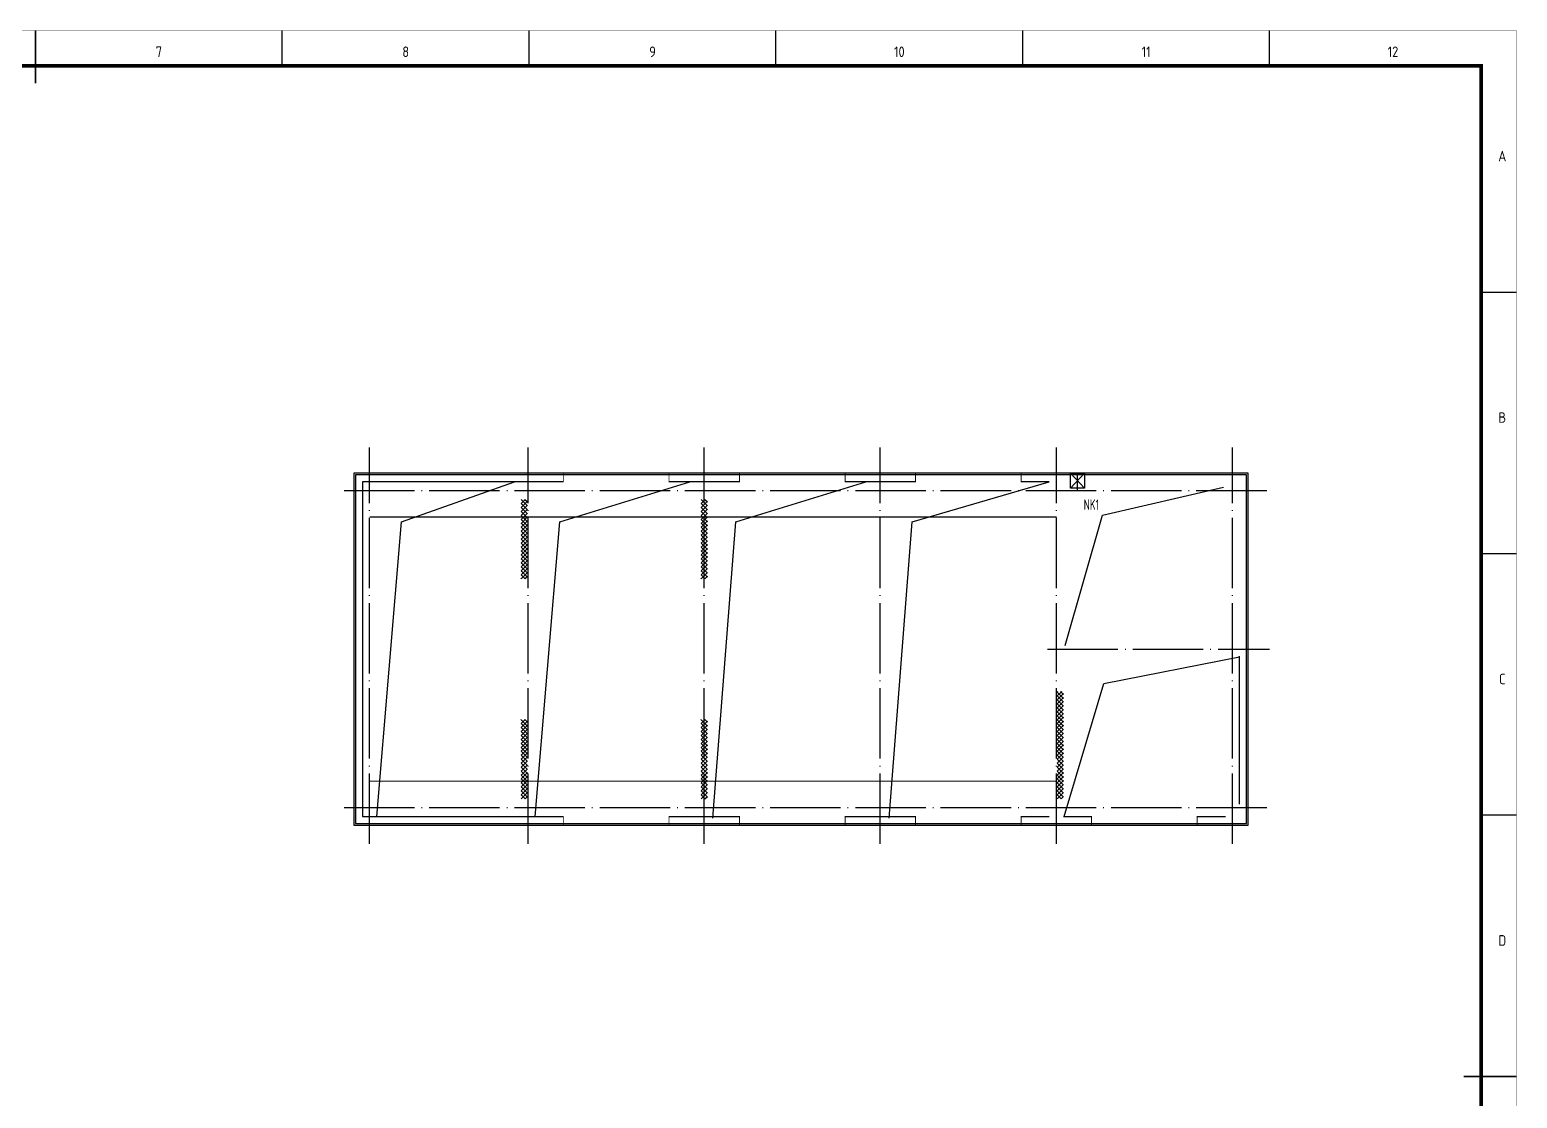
# Model space of a CAD drawing. Extents: x 175045 to 467920, y -30962 to 28493.
# Drawn here: x 333536 to 375775, y -1851 to 28493 of the extents above; entities that cross this region are included whole.
import ezdxf
from ezdxf.enums import TextEntityAlignment as Align

# ---------------------------------------------------------------- set-up
doc = ezdxf.new("R2010")
doc.units = 0
doc.header["$LTSCALE"] = 1000
doc.header["$MEASUREMENT"] = 0
doc.linetypes.add('DASH', pattern=[0.35, 0.25, -0.1])
doc.linetypes.add('DOTE', pattern=[2.42, 2, -0.2, 0.02, -0.2])
for name, color, linetype in [('DOTE', 1, 'DOTE'), ('PUB_TEXT', 7, 'Continuous'), ('WALL', 255, 'Continuous'), ('轻质板', 8, 'Continuous')]:
    doc.layers.add(name, color=color, linetype=linetype)
doc.styles.get("Standard").update_dxf_attribs({"font": 'GBENOR', "bigfont": 'GBCBIG'})
doc.styles.add('TSSD_Rein', font='Tssdeng.shx', dxfattribs={"width": 0.7, "bigfont": 'tssdchn.shx'})

# ---------------------------------------------------------------- blocks, each defined once
blk = doc.blocks.new('GEDI_WK_A1')
at = {"color": 3}
for p, q in [((420.5, 584), (420.5, 594)), ((490.58, 584), (490.58, 594)), ((560.67, 584), (560.67, 594)), ((630.75, 584), (630.75, 594)), ((700.83, 584), (700.83, 594)), ((770.92, 584), (770.92, 594)), ((831, 519.75), (841, 519.75)), ((831, 445.5), (841, 445.5)), ((831, 371.25), (841, 371.25)), ((831, 297), (841, 297))]:
    blk.add_line(p, q, dxfattribs=at)
for points, const_width in [([(0, 0), (841, 0), (841, 594), (0, 594)], 0.1), ([(25, 10), (831, 10), (831, 584), (25, 584)], 1)]:
    blk.add_lwpolyline(points, close=True, dxfattribs=dict(at, const_width=const_width))
at = {"color": 3, "const_width": 0.5}
for points in [[(420.5, 579), (420.5, 594)], [(826, 297), (841, 297)]]:
    blk.add_lwpolyline(points, dxfattribs=at)
at = {"color": 3}
for s, p in [('7', (455.54, 588)), ('8', (525.62, 588)), ('9', (595.71, 588)), ('10', (665.79, 588)), ('11', (735.88, 588)), ('12', (805.96, 588))]:
    blk.add_text(s, height=3, dxfattribs=at).set_placement(p, align=Align.MIDDLE)
for s, p in [('A', (837, 556.88)), ('B', (837, 482.62)), ('C', (837, 408.38)), ('D', (837, 334.12))]:
    blk.add_text(s, height=3, dxfattribs=at).set_placement(p, align=Align.CENTER)

msp = doc.modelspace()

# ---------------------------------------------------------------- hatches: boundary and pattern name
at = {"layer": 'WALL'}
h = msp.add_hatch(dxfattribs=at)
h.set_pattern_fill('ANSI37', color=245, scale=50, style=0)
h.set_pattern_definition([(45, (347487.84, 12904.36), (-56.1266, 56.1266), []), (135, (347487.84, 12904.36), (-56.1266, -56.1266), [])])
h.paths.add_polyline_path([(347667.8, 14654.4), (347487.8, 14654.4), (347487.8, 12904.4), (347667.8, 12904.4)])
h.paths.add_polyline_path([(347667.8, 15154.4), (347487.8, 15154.4), (347487.8, 14654.4), (347667.8, 14654.4)])
h = msp.add_hatch(dxfattribs=at)
h.set_pattern_fill('ANSI37', color=245, scale=50, style=0)
h.set_pattern_definition([(45, (352597.84, 12904.36), (-56.1266, 56.1266), []), (135, (352597.84, 12904.36), (-56.1266, -56.1266), [])])
h.paths.add_polyline_path([(352687.8, 14654.4), (352777.8, 14654.4), (352777.8, 15154.4), (352687.8, 15154.4)])
h.paths.add_polyline_path([(352687.8, 15154.4), (352597.8, 15154.4), (352597.8, 14654.4), (352687.8, 14654.4)])
h.paths.add_polyline_path([(352687.8, 14654.4), (352597.8, 14654.4), (352597.8, 12904.4), (352687.8, 12904.4)])
h.paths.add_polyline_path([(352687.8, 12904.4), (352777.8, 12904.4), (352777.8, 14654.4), (352687.8, 14654.4)])
h = msp.add_hatch(dxfattribs=at)
h.set_pattern_fill('ANSI37', color=245, scale=50, style=0)
h.set_pattern_definition([(45, (362707.84, 6654.36), (-56.1266, 56.1266), []), (135, (362707.84, 6654.36), (-56.1266, -56.1266), [])])
h.paths.add_polyline_path([(362887.8, 9704.4), (362707.8, 9704.4), (362707.8, 6654.4), (362887.8, 6654.4)])
h = msp.add_hatch(dxfattribs=at)
h.set_pattern_fill('ANSI37', color=245, scale=50, style=0)
h.set_pattern_definition([(45, (347487.84, 6654.36), (-56.1266, 56.1266), []), (135, (347487.84, 6654.36), (-56.1266, -56.1266), [])])
h.paths.add_polyline_path([(347487.8, 6654.4), (347667.8, 6654.4), (347667.8, 7154.4), (347487.8, 7154.4)])
h.paths.add_polyline_path([(347487.8, 7154.4), (347667.8, 7154.4), (347667.8, 8904.4), (347487.8, 8904.4)])
h = msp.add_hatch(dxfattribs=at)
h.set_pattern_fill('ANSI37', color=245, scale=50, style=0)
h.set_pattern_definition([(45, (352597.84, 6654.36), (-56.1266, 56.1266), []), (135, (352597.84, 6654.36), (-56.1266, -56.1266), [])])
h.paths.add_polyline_path([(352687.8, 6654.4), (352777.8, 6654.4), (352777.8, 7154.4), (352687.8, 7154.4)])
h.paths.add_polyline_path([(352687.8, 7154.4), (352597.8, 7154.4), (352597.8, 6654.4), (352687.8, 6654.4)])
h.paths.add_polyline_path([(352687.8, 7154.4), (352777.8, 7154.4), (352777.8, 8904.4), (352687.8, 8904.4)])
h.paths.add_polyline_path([(352687.8, 8904.4), (352597.8, 8904.4), (352597.8, 7154.4), (352687.8, 7154.4)])

# ---------------------------------------------------------------- linework, layer by layer
at = {"color": 6}
for p, q in [((363087.8, 15474.4), (363487.8, 15904.4)), ((363087.8, 15904.4), (363487.8, 15474.4))]:
    msp.add_line(p, q, dxfattribs=at)
at = {"color": 253}
for points in [[(343387.8, 6154.4), (344090.8, 14513.9), (347297.3, 15654.4)], [(347887.8, 6154.4), (348590.8, 14513.9), (352276.3, 15654.4)], [(352937.8, 6104.4), (353590.8, 14513.9), (357276.3, 15654.4)], [(357937.8, 6104.4), (358590.8, 14513.9), (362487.8, 15654.4)], [(362937.8, 11004.4), (364000.5, 14705), (367437.8, 15504.4)], [(362907.9, 6154.4), (364039.5, 9931.2), (367887.8, 10683.7)]]:
    msp.add_lwpolyline(points, dxfattribs=at)
at = {"color": 6}
for points in [[(363087.8, 15474.4), (363087.8, 15904.4), (363487.8, 15904.4), (363487.8, 15474.4), (363087.8, 15474.4)], [(363287.8, 15401.4), (363287.8, 15904.4)]]:
    msp.add_lwpolyline(points, dxfattribs=at)
at = {"color": 5, "linetype": 'DASH', "ltscale": 2, "const_width": 35}
for points in [[(343187.8, 14654.4), (362697.8, 14654.4)], [(343187.8, 7154.4), (362687.8, 7154.4)]]:
    msp.add_lwpolyline(points, dxfattribs=at)
at = {"layer": 'DOTE'}
for p, q in [((343187.8, 5372.8), (343187.8, 16628.2)), ((347687.8, 5372.8), (347687.8, 16628.2)), ((352687.8, 5372.8), (352687.8, 16628.2)), ((357687.8, 5372.8), (357687.8, 16628.2)), ((362687.8, 5372.8), (362687.8, 16628.2)), ((367687.8, 5372.8), (367687.8, 16628.2)), ((342460, 15404.4), (368743.7, 15404.4)), ((362437.8, 10904.4), (368743.7, 10904.4)), ((342460, 6404.4), (368743.7, 6404.4))]:
    msp.add_line(p, q, dxfattribs=at)
at = {"layer": 'WALL'}
for p, q in [((348687.8, 15654.4), (342987.8, 15654.4)), ((342987.8, 15654.4), (342987.8, 6154.4)), ((367887.8, 6504.4), (367887.8, 10704.4)), ((342987.8, 6154.4), (348687.8, 6154.4)), ((362887.8, 6154.4), (363687.8, 6154.4)), ((366687.8, 6154.4), (367487.8, 6154.4))]:
    msp.add_line(p, q, dxfattribs=at)
at = {"layer": 'WALL', "const_width": 25}
for points in [[(348537.8, 15904.4), (348687.8, 15904.4), (348687.8, 15654.4), (348537.8, 15654.4)], [(351837.8, 15904.4), (351687.8, 15904.4), (351687.8, 15654.4), (351837.8, 15654.4)], [(353537.8, 15904.4), (353687.8, 15904.4), (353687.8, 15654.4), (353537.8, 15654.4)], [(356837.8, 15904.4), (356687.8, 15904.4), (356687.8, 15654.4), (356837.8, 15654.4)], [(358537.8, 15904.4), (358687.8, 15904.4), (358687.8, 15654.4), (358537.8, 15654.4)], [(361837.8, 15904.4), (361687.8, 15904.4), (361687.8, 15654.4), (361837.8, 15654.4)], [(348537.8, 5904.4), (348687.8, 5904.4), (348687.8, 6154.4), (348537.8, 6154.4)], [(351837.8, 5904.4), (351687.8, 5904.4), (351687.8, 6154.4), (351837.8, 6154.4)], [(353537.8, 5904.4), (353687.8, 5904.4), (353687.8, 6154.4), (353537.8, 6154.4)], [(356837.8, 5904.4), (356687.8, 5904.4), (356687.8, 6154.4), (356837.8, 6154.4)], [(358537.8, 5904.4), (358687.8, 5904.4), (358687.8, 6154.4), (358537.8, 6154.4)], [(361837.8, 5904.4), (361687.8, 5904.4), (361687.8, 6154.4), (361837.8, 6154.4)], [(363537.8, 5904.4), (363687.8, 5904.4), (363687.8, 6154.4), (363537.8, 6154.4)], [(366837.8, 5904.4), (366687.8, 5904.4), (366687.8, 6154.4), (366837.8, 6154.4)]]:
    msp.add_lwpolyline(points, dxfattribs=at)
at = {"layer": 'WALL'}
for points in [[(353687.8, 15654.4), (351687.8, 15654.4)], [(358687.8, 15654.4), (356687.8, 15654.4)], [(362487.8, 15654.4), (361687.8, 15654.4)], [(351687.8, 6154.4), (353687.8, 6154.4)], [(356687.8, 6154.4), (358687.8, 6154.4)], [(361687.8, 6154.4), (362487.8, 6154.4)]]:
    msp.add_lwpolyline(points, dxfattribs=at)
at = {"layer": '轻质板'}
for p, q in [((368137.8, 15904.4), (342737.8, 15904.4)), ((342737.8, 15904.4), (342737.8, 5904.4)), ((368087.8, 15854.4), (342787.8, 15854.4)), ((342787.8, 15854.4), (342787.8, 5954.4)), ((368087.8, 14904.4), (368087.8, 15854.4)), ((368137.8, 14904.4), (368137.8, 15904.4)), ((368087.8, 5954.4), (368087.8, 6904.4)), ((368137.8, 5904.4), (368137.8, 6904.4)), ((342787.8, 5954.4), (368087.8, 5954.4)), ((342737.8, 5904.4), (368137.8, 5904.4))]:
    msp.add_line(p, q, dxfattribs=at)
for points in [[(368087.8, 6404.4), (368087.8, 15404.4)], [(368137.8, 6404.4), (368137.8, 15404.4)]]:
    msp.add_lwpolyline(points, dxfattribs=at)

# ---------------------------------------------------------------- block references
at = {"xscale": 100, "yscale": 100, "zscale": 100}
msp.add_blockref('GEDI_WK_A1', (291650.1, -30931.7), dxfattribs=at)

# ---------------------------------------------------------------- texts
at = {"layer": 'PUB_TEXT', "color": 6, "style": 'TSSD_Rein', "width": 0.7}
msp.add_text('NK1', height=300, dxfattribs=at).set_placement((363464.5, 14855.8))

doc.saveas('drawing.dxf')
